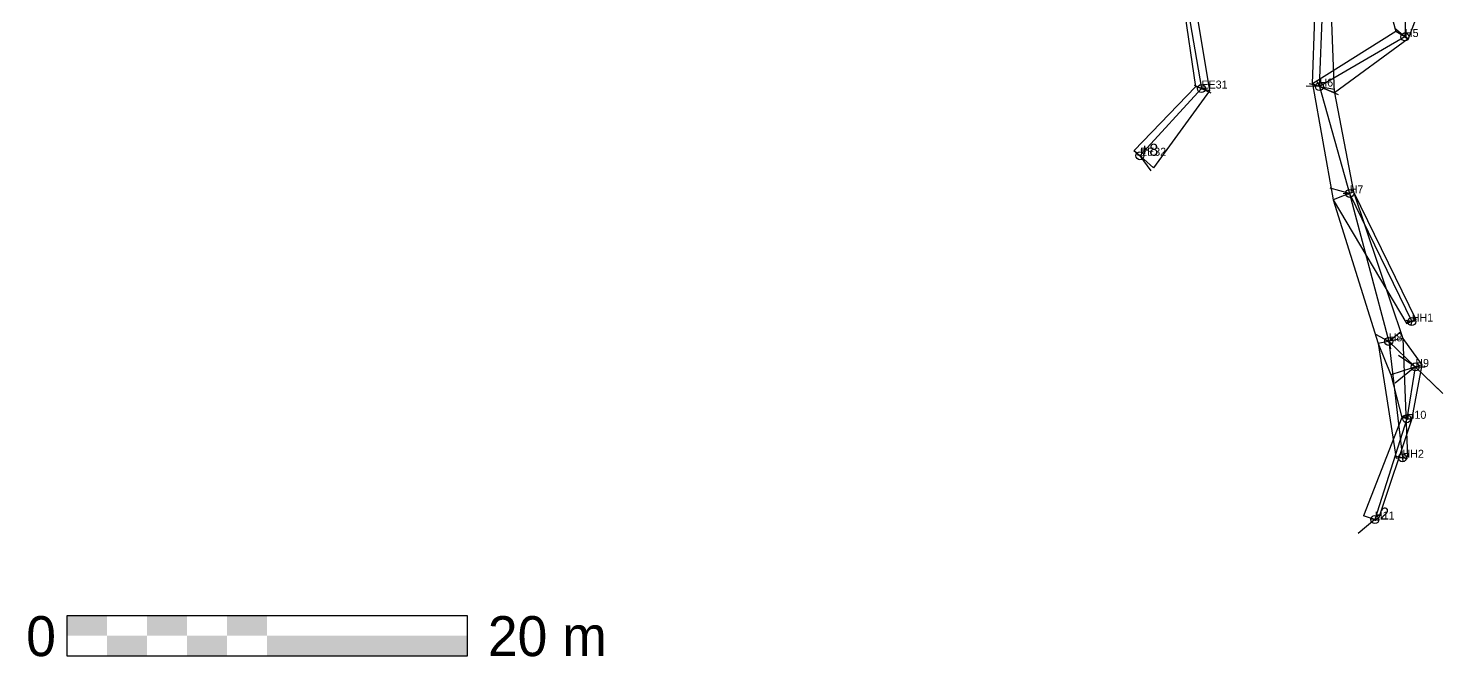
# Model space of a CAD drawing. Extents: x -17.5 to 54.1, y -83.8 to 4.4.
# Drawn here: x -17.4 to 53.3, y -83.8 to -52.4 of the extents above; entities that cross this region are included whole.
import ezdxf

# ---------------------------------------------------------------- set-up
doc = ezdxf.new("R2010")
doc.units = 0
doc.header["$MEASUREMENT"] = 0
for name, color, linetype in [('CHEMINEMENTS', 1, 'Continuous'), ('CONTOURS_LARGEURS', 3, 'Continuous'), ('ECHELLE', 7, 'Continuous'), ('LARGEURS', 4, 'Continuous'), ('POINTS', 6, 'Continuous'), ('PROFONDEURS', 2, 'Continuous'), ('RADIALES', 9, 'Continuous'), ('STATIONS', 7, 'Continuous')]:
    doc.layers.add(name, color=color, linetype=linetype)

msp = doc.modelspace()

# ---------------------------------------------------------------- linework, layer by layer
at = {"layer": 'CHEMINEMENTS'}
for p, q in [((51.52, -49.18), (51.39, -52.85)), ((40.49, -51.17), (41.22, -55.43)), ((47.12, -55.33), (47.28, -51.56)), ((51.39, -52.85), (47.12, -55.33)), ((41.22, -55.43), (38.15, -58.79)), ((47.12, -55.33), (48.63, -60.67)), ((48.63, -60.67), (51.73, -67.08)), ((48.63, -60.67), (50.58, -68.07)), ((50.58, -68.07), (51.27, -73.89)), ((50.58, -68.07), (51.91, -69.35)), ((51.91, -69.35), (51.48, -71.94)), ((51.48, -71.94), (49.89, -76.98))]:
    msp.add_line(p, q, dxfattribs=at)
at = {"layer": 'CONTOURS_LARGEURS'}
for p, q in [((50.03, -49.2), (50.94, -52.58)), ((52.96, -49.16), (51.56, -52.95)), ((40.31, -51.14), (40.92, -55.34)), ((40.91, -51.22), (41.63, -55.55)), ((47.88, -55.64), (47.71, -51.23)), ((46.78, -55.19), (46.89, -51.86)), ((50.94, -52.58), (46.78, -55.19)), ((51.56, -52.95), (47.88, -55.64)), ((40.92, -55.34), (37.86, -58.52)), ((41.63, -55.55), (38.82, -59.4)), ((46.78, -55.19), (47.81, -60.99)), ((47.88, -55.64), (48.82, -60.6)), ((38.82, -59.4), (37.86, -58.52)), ((48.82, -60.6), (51.93, -66.98)), ((48.82, -60.6), (51.29, -67.93)), ((47.81, -60.99), (51.48, -67.2)), ((47.81, -60.99), (50.05, -68.17)), ((51.93, -66.98), (51.48, -67.2)), ((50.05, -68.17), (50.95, -73.93)), ((50.05, -68.17), (50.69, -69.75)), ((51.29, -67.93), (51.52, -73.86)), ((51.29, -67.93), (52.24, -69.24)), ((52.24, -69.24), (51.72, -71.99)), ((50.69, -69.75), (51.23, -71.88)), ((51.23, -71.88), (49.32, -76.8)), ((51.72, -71.99), (50.03, -77.03)), ((51.52, -73.86), (50.95, -73.93)), ((50.03, -77.03), (49.32, -76.8))]:
    msp.add_line(p, q, dxfattribs=at)
at = {"layer": 'ECHELLE'}
for p, q in [((-15.47, -81.77), (4.53, -81.77)), ((-15.47, -83.81), (-15.47, -81.77)), ((4.53, -81.77), (4.53, -83.81)), ((4.53, -83.81), (-15.47, -83.81))]:
    msp.add_line(p, q, dxfattribs=at)
for points in [[(-15.47, -81.77), (-13.47, -81.77), (-15.47, -82.79), (-13.47, -82.79)], [(-11.47, -81.77), (-9.47, -81.77), (-11.47, -82.79), (-9.47, -82.79)], [(-7.47, -81.77), (-5.47, -81.77), (-7.47, -82.79), (-5.47, -82.79)], [(-13.47, -82.79), (-11.47, -82.79), (-13.47, -83.81), (-11.47, -83.81)], [(-9.47, -82.79), (-7.47, -82.79), (-9.47, -83.81), (-7.47, -83.81)], [(-5.47, -82.79), (4.53, -82.79), (-5.47, -83.81), (4.53, -83.81)]]:
    msp.add_solid(points, dxfattribs=at)
at = {"layer": 'LARGEURS'}
for p, q in [((51.56, -52.95), (50.94, -52.58)), ((41.63, -55.55), (40.92, -55.34)), ((47.88, -55.64), (46.78, -55.19)), ((38.82, -59.4), (37.86, -58.52)), ((48.82, -60.6), (47.81, -60.99)), ((51.93, -66.98), (51.48, -67.2)), ((51.29, -67.93), (50.05, -68.17)), ((52.24, -69.24), (50.69, -69.75)), ((51.72, -71.99), (51.23, -71.88)), ((51.52, -73.86), (50.95, -73.93)), ((50.03, -77.03), (49.32, -76.8))]:
    msp.add_line(p, q, dxfattribs=at)
at = {"layer": 'POINTS'}
for centre in [(51.39, -52.85), (47.12, -55.33), (41.22, -55.43), (38.15, -58.79), (48.63, -60.67), (51.73, -67.08), (50.58, -68.07), (51.91, -69.35), (51.48, -71.94), (51.27, -73.89), (49.89, -76.98)]:
    msp.add_circle(centre, 0.2, dxfattribs=at)
at = {"layer": 'RADIALES'}
for p, q in [((51.39, -52.85), (50.88, -52.42)), ((51.39, -52.85), (51.25, -52.72)), ((51.39, -52.85), (51.36, -52.85)), ((51.39, -52.85), (51.57, -52.96)), ((47.12, -55.33), (47, -55.08)), ((41.22, -55.43), (40.87, -55.27)), ((41.22, -55.43), (41.26, -55.42)), ((41.22, -55.43), (41.69, -55.64)), ((41.22, -55.43), (41.23, -55.48)), ((47.12, -55.33), (46.46, -55.31)), ((47.12, -55.33), (46.63, -55.19)), ((47.12, -55.33), (47.09, -55.28)), ((47.12, -55.33), (47.1, -55.31)), ((47.12, -55.33), (48.06, -55.73)), ((47.12, -55.33), (47.17, -55.34)), ((47.12, -55.33), (47.88, -55.46)), ((38.15, -58.79), (37.85, -58.54)), ((38.15, -58.79), (38.02, -58.75)), ((38.15, -58.79), (38.69, -59.54)), ((38.15, -58.79), (38.25, -58.82)), ((48.63, -60.67), (47.65, -60.41)), ((48.63, -60.67), (48.3, -60.7)), ((48.63, -60.67), (48.56, -60.72)), ((48.63, -60.67), (48.81, -60.59)), ((51.73, -67.08), (51.45, -67.03)), ((51.73, -67.08), (51.45, -67.12)), ((51.73, -67.08), (51.69, -67.25)), ((51.73, -67.08), (51.95, -67.03)), ((50.58, -68.07), (49.93, -67.73)), ((50.58, -68.07), (51.19, -67.57)), ((50.58, -68.07), (50.44, -68.01)), ((50.58, -68.07), (50.56, -67.99)), ((50.58, -68.07), (50.56, -68.13)), ((50.58, -68.07), (50.6, -68.05)), ((50.58, -68.07), (50.74, -68.18)), ((50.58, -68.07), (50.67, -68.45)), ((51.91, -69.35), (51.07, -68.77)), ((51.91, -69.35), (50.9, -70.16)), ((51.91, -69.35), (53.28, -70.67)), ((51.91, -69.35), (53.22, -70.61)), ((51.91, -69.35), (52.41, -69.35)), ((51.91, -69.35), (51.92, -69.38)), ((51.48, -71.94), (51.24, -71.82)), ((51.48, -71.94), (51.29, -71.79)), ((51.48, -71.94), (51.73, -71.93)), ((51.48, -71.94), (51.52, -72)), ((51.27, -73.89), (50.93, -73.82)), ((51.27, -73.89), (51.19, -73.9)), ((51.27, -73.89), (51.52, -73.92)), ((51.27, -73.89), (51.29, -74.07)), ((49.89, -76.98), (49.05, -77.67)), ((49.89, -76.98), (49.66, -76.96)), ((49.89, -76.98), (50.07, -76.91)), ((49.89, -76.98), (49.9, -77.04))]:
    msp.add_line(p, q, dxfattribs=at)

# ---------------------------------------------------------------- texts
at = {"layer": 'ECHELLE'}
for s, p in [('0', (-17.51, -83.81)), ('20 m', (5.56, -83.81))]:
    msp.add_text(s, height=2, dxfattribs=at).set_placement(p)
at = {"layer": 'PROFONDEURS'}
for s, p in [('+8', (38.15, -58.79)), ('-2', (49.89, -76.98))]:
    msp.add_text(s, height=0.6, dxfattribs=at).set_placement(p)
at = {"layer": 'STATIONS'}
for s, p in [('H5', (51.39, -52.85)), ('EE31', (41.22, -55.43)), ('H6', (47.12, -55.33)), ('EE32', (38.15, -58.79)), ('H7', (48.63, -60.67)), ('HH1', (51.73, -67.08)), ('H8', (50.58, -68.07)), ('H9', (51.91, -69.35)), ('H10', (51.48, -71.94)), ('HH2', (51.27, -73.89)), ('H11', (49.89, -76.98))]:
    msp.add_text(s, height=0.4, dxfattribs=at).set_placement(p)

doc.saveas('drawing.dxf')
